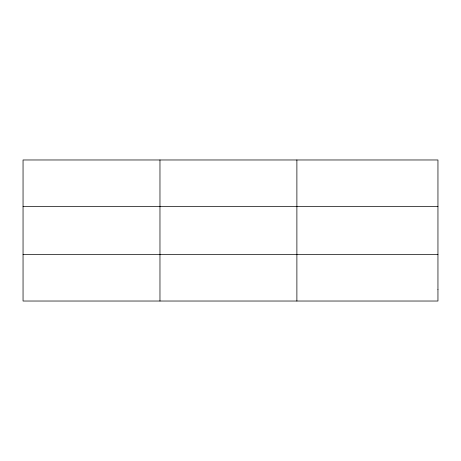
<?xml version="1.0" encoding="UTF-8"?>
<svg xmlns="http://www.w3.org/2000/svg" width="461" height="461" viewBox="0 0 461 461"><rect width="100%" height="100%" fill="white"/><g stroke="black" fill="none" stroke-linecap="round" stroke-linejoin="round"><path stroke-width="0.69" d="M159.967 159.973L159.967 301.027M296.884 159.973L296.884 301.027M23.05 206.522L437.95 206.522M23.05 254.478L437.95 254.478M437.95 289.387L437.95 301.027L23.05 301.027L23.05 159.973L437.95 159.973L437.95 289.387"/></g></svg>
